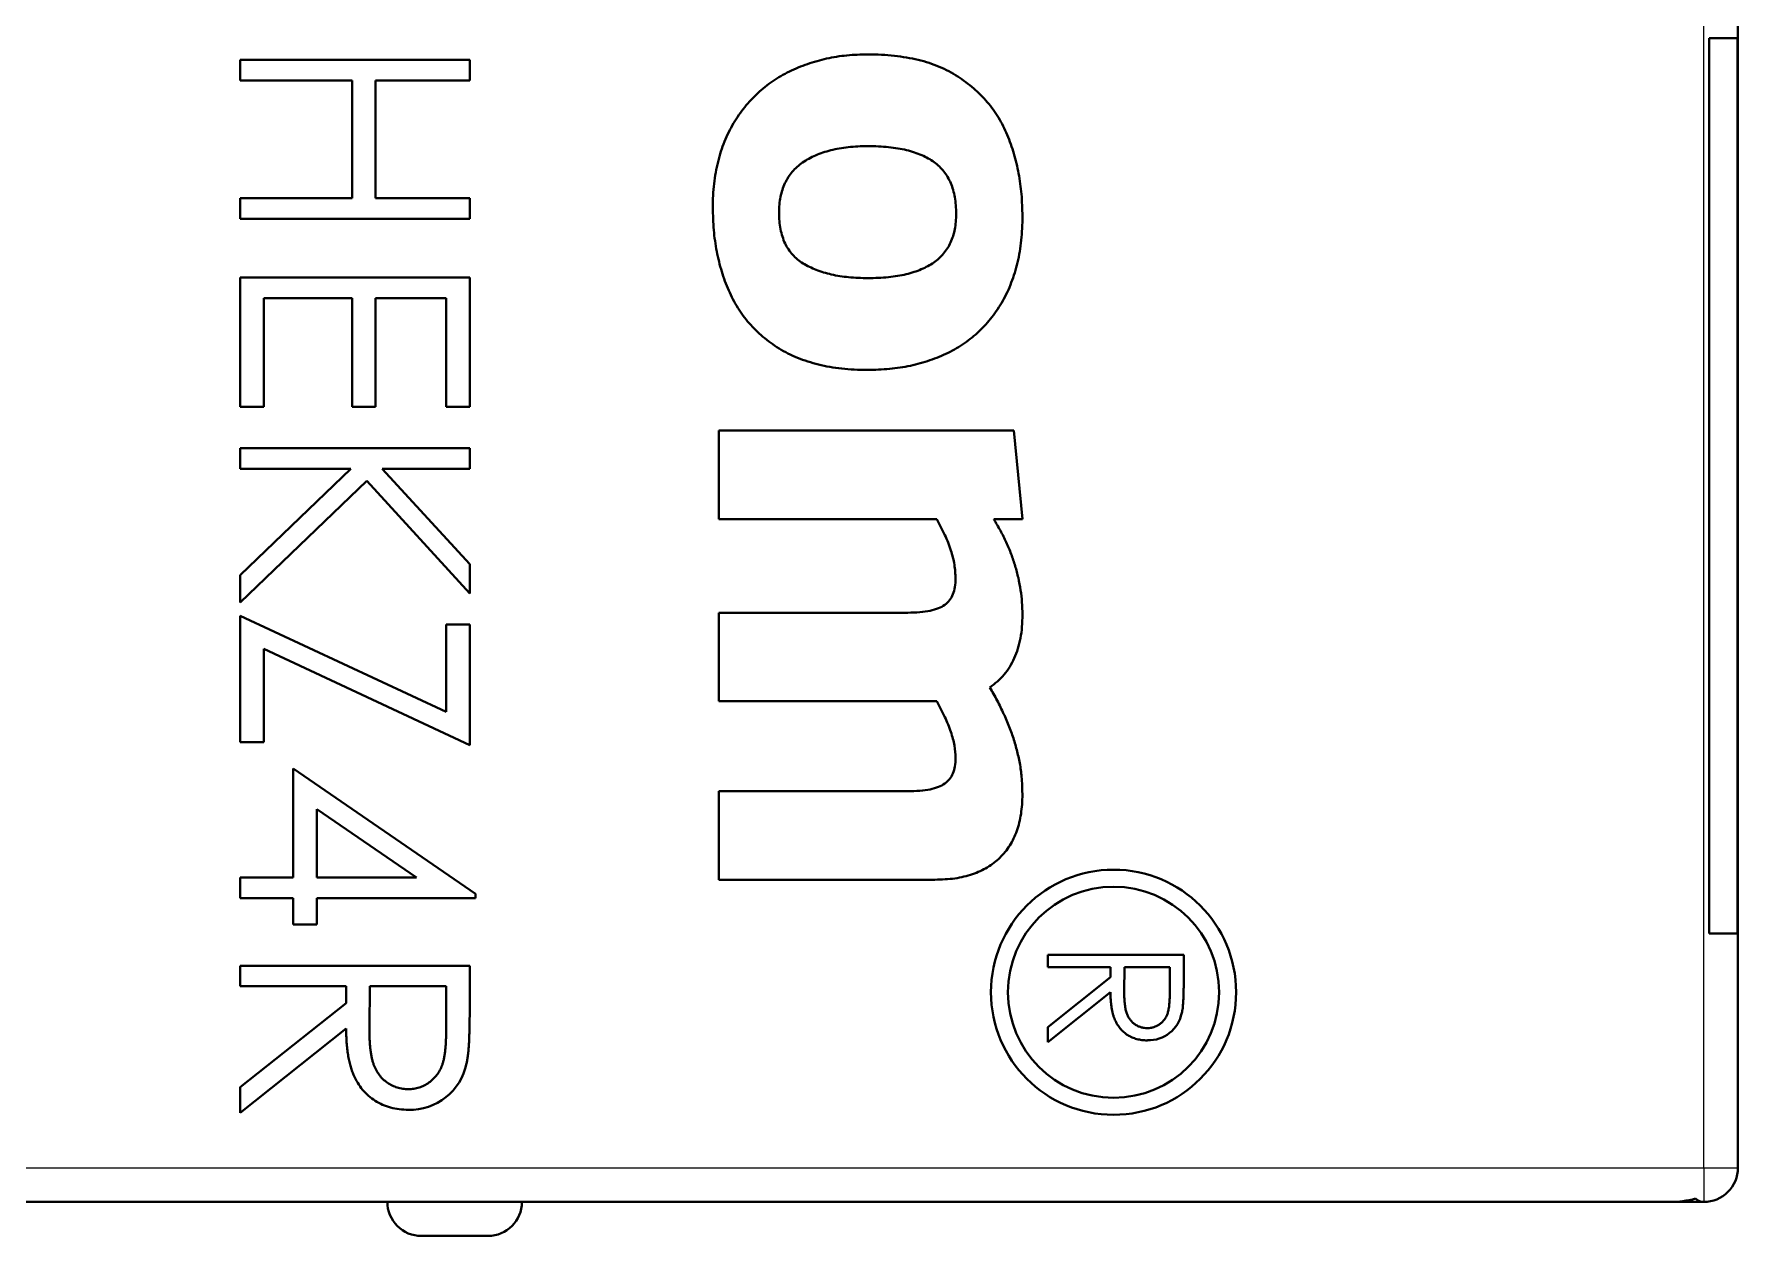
# Model space of a CAD drawing. Header units: inches. Extents: x 7.25 to 10.75, y 3.17 to 5.42.
# Drawn here: x 7.7281 to 8.1228, y 4.6525 to 4.9309 of the extents above; entities that cross this region are included whole.
import ezdxf

# ---------------------------------------------------------------- set-up
doc = ezdxf.new("R2010")
doc.units = ezdxf.units.IN
doc.header["$LTSCALE"] = 0.5
doc.header["$MEASUREMENT"] = 0
doc.layers.add('TANGENT_LINES', color=7, linetype='Continuous', lineweight=15)
doc.layers.add('Visible', color=7, linetype='Continuous', lineweight=40)

msp = doc.modelspace()

# ---------------------------------------------------------------- linework, layer by layer
at = {"layer": 'TANGENT_LINES'}
for p, q in [((8.11492009126068, 4.668198158092433), (8.114920091260672, 5.278434378564874)), ((7.290116941654381, 4.668198158092421), (8.11492009126068, 4.668198158092433)), ((8.11492009126068, 4.668198158092433), (8.11492009126068, 4.660324142344401)), ((8.11492009126068, 4.668198158092433), (8.122794107008712, 4.668198158092433))]:
    msp.add_line(p, q, dxfattribs=at)
at = {"layer": 'Visible'}
for p, q in [((8.122794107008703, 5.278434378564874), (8.122794107008712, 4.668198158092433)), ((8.11614445766637, 4.722538043095796), (8.116144457666367, 4.929995440609677)), ((8.116144457666367, 4.929995440609677), (8.122698333408158, 4.929995440609677)), ((8.12269833340816, 4.929995440609677), (8.122698333408161, 4.722538043095796)), ((7.775882750827758, 4.920166662029436), (7.775882750827758, 4.924936498492186)), ((7.775882750827758, 4.924936498492186), (7.829032357126971, 4.924936498492187)), ((7.829032357126971, 4.924936498492187), (7.829032357126971, 4.920166662029437)), ((7.801776148768401, 4.920166662029437), (7.775882750827758, 4.920166662029436)), ((7.801776148768401, 4.892910453670866), (7.801776148768401, 4.920166662029437)), ((7.829032357126971, 4.920166662029437), (7.807227390440113, 4.920166662029437)), ((7.807227390440113, 4.920166662029437), (7.807227390440115, 4.892910453670866)), ((7.775882750827758, 4.892910453670865), (7.801776148768401, 4.892910453670866)), ((7.775882750827758, 4.888140617208116), (7.775882750827758, 4.892910453670865)), ((7.807227390440115, 4.892910453670866), (7.829032357126971, 4.892910453670866)), ((7.829032357126971, 4.892910453670866), (7.829032357126971, 4.888140617208117)), ((7.829032357126971, 4.888140617208117), (7.775882750827758, 4.888140617208116)), ((7.775882750827758, 4.844530683834403), (7.775882750827758, 4.87451251302883)), ((7.775882750827758, 4.87451251302883), (7.829032357126971, 4.874512513028831)), ((7.829032357126971, 4.874512513028831), (7.829032357126971, 4.844530683834403)), ((7.801776148768401, 4.869742676566081), (7.781333992499473, 4.86974267656608)), ((7.781333992499473, 4.86974267656608), (7.781333992499473, 4.844530683834403)), ((7.801776148768401, 4.844530683834403), (7.801776148768401, 4.869742676566081)), ((7.823581115455257, 4.869742676566081), (7.807227390440115, 4.869742676566081)), ((7.807227390440115, 4.869742676566081), (7.807227390440115, 4.844530683834403)), ((7.823581115455257, 4.844530683834403), (7.823581115455257, 4.869742676566081)), ((7.781333992499473, 4.844530683834403), (7.775882750827758, 4.844530683834403)), ((7.807227390440115, 4.844530683834403), (7.801776148768401, 4.844530683834403)), ((7.829032357126971, 4.844530683834403), (7.823581115455257, 4.844530683834403)), ((7.886758312045613, 4.818538252299404), (7.886758312045613, 4.839036178339899)), ((7.886758312045613, 4.839036178339899), (7.955084732180596, 4.839036178339899)), ((7.955084732180596, 4.839036178339899), (7.95706202408161, 4.818538252299405)), ((7.775882750827758, 4.830221174446153), (7.775882750827758, 4.834991010908903)), ((7.775882750827758, 4.834991010908903), (7.829032357126971, 4.834991010908904)), ((7.829032357126971, 4.834991010908904), (7.829032357126971, 4.830221174446153)), ((7.77588275082776, 4.805573470403148), (7.801531268771431, 4.830221174446153)), ((7.801531268771431, 4.830221174446153), (7.775882750827758, 4.830221174446153)), ((7.805183174813223, 4.827378437090005), (7.77588275082776, 4.799217237438279)), ((7.829032357126971, 4.801261453065172), (7.805183174813223, 4.827378437090005)), ((7.829032357126971, 4.830221174446153), (7.808792493029456, 4.830221174446153)), ((7.808792493029456, 4.830221174446153), (7.829032357126971, 4.808064858198425)), ((7.937201225431441, 4.818538252299405), (7.886758312045613, 4.818538252299404)), ((7.95706202408161, 4.818538252299405), (7.950405141348201, 4.818538252299405)), ((7.829032357126971, 4.808064858198425), (7.829032357126971, 4.801261453065172)), ((7.77588275082776, 4.799217237438279), (7.77588275082776, 4.805573470403148)), ((7.77588275082776, 4.796150913997939), (7.823581115455259, 4.773856187317141)), ((7.77588275082776, 4.766850490012477), (7.77588275082776, 4.796150913997939)), ((7.886758312045613, 4.796853951118301), (7.930544342698033, 4.796853951118302)), ((7.886758312045613, 4.776356025077806), (7.886758312045613, 4.796853951118301)), ((7.823581115455259, 4.773856187317141), (7.823581115455259, 4.794106698371047)), ((7.823581115455259, 4.794106698371047), (7.829032357126973, 4.794106698371047)), ((7.829032357126973, 4.794106698371047), (7.829032357126973, 4.766169084803513)), ((7.829032357126973, 4.766169084803513), (7.781333992499475, 4.788463811484312)), ((7.781333992499475, 4.788463811484312), (7.781333992499475, 4.766850490012477)), ((7.937201225431441, 4.776356025077807), (7.886758312045613, 4.776356025077806)), ((7.781333992499475, 4.766850490012477), (7.77588275082776, 4.766850490012477)), ((7.788148044589118, 4.73550585040012), (7.788148044589118, 4.760717843131799)), ((7.788148044589118, 4.760717843131799), (7.830395167544902, 4.731704886968867)), ((7.886758312045615, 4.734986684526625), (7.886758312045615, 4.75548461056712)), ((7.886758312045615, 4.75548461056712), (7.930544342698033, 4.75548461056712)), ((7.793599286260831, 4.75134852150854), (7.793599286260831, 4.73550585040012)), ((7.816681887714497, 4.735505850400121), (7.793599286260831, 4.75134852150854)), ((7.77588275082776, 4.730736013937371), (7.77588275082776, 4.73550585040012)), ((7.77588275082776, 4.73550585040012), (7.788148044589118, 4.73550585040012)), ((7.793599286260831, 4.73550585040012), (7.816681887714497, 4.735505850400121)), ((7.936805767051238, 4.734986684526626), (7.886758312045615, 4.734986684526625)), ((7.788148044589118, 4.730736013937371), (7.77588275082776, 4.730736013937371)), ((7.788148044589118, 4.724603367056693), (7.788148044589118, 4.730736013937371)), ((7.830395167544902, 4.730736013937372), (7.793599286260832, 4.730736013937371)), ((7.793599286260832, 4.730736013937371), (7.793599286260832, 4.724603367056693)), ((7.830395167544902, 4.731704886968867), (7.830395167544902, 4.730736013937372)), ((7.793599286260832, 4.724603367056693), (7.788148044589118, 4.724603367056693)), ((8.122698333408161, 4.722538043095796), (8.11614445766637, 4.722538043095796)), ((7.962923339421172, 4.714716651004007), (7.962923339421172, 4.717543220759711)), ((7.962923339421172, 4.717543220759711), (7.994419402413298, 4.717543220759711)), ((7.994419402413298, 4.717543220759711), (7.994419402413298, 4.711240222576792)), ((7.77588275082776, 4.715063694131192), (7.829032357126973, 4.715063694131193)), ((7.77588275082776, 4.710293857668443), (7.77588275082776, 4.715063694131192)), ((7.829032357126973, 4.715063694131193), (7.829032357126973, 4.704427384697516)), ((7.977459983879076, 4.714716651004007), (7.962923339421172, 4.714716651004007)), ((7.962923339421172, 4.700848793140087), (7.977459983879076, 4.712420063077499)), ((7.977459983879076, 4.712420063077499), (7.977459983879076, 4.714716651004007)), ((7.980690349314166, 4.714716651004008), (7.980646184161733, 4.708949943957773)), ((7.991189036978207, 4.714716651004008), (7.980690349314166, 4.714716651004008)), ((7.991189036978207, 4.708811139192984), (7.991189036978207, 4.714716651004008)), ((7.800413338350475, 4.710293857668443), (7.77588275082776, 4.710293857668443)), ((7.800413338350475, 4.706418365542459), (7.800413338350475, 4.710293857668443)), ((7.805864580022188, 4.710293857668443), (7.805790051327458, 4.700562539527922)), ((7.823581115455259, 4.710293857668443), (7.805864580022188, 4.710293857668443)), ((7.823581115455259, 4.700328306487341), (7.823581115455259, 4.710293857668443)), ((7.977459983879076, 4.708924706727812), (7.962923339421172, 4.6973534367904)), ((7.775882750827762, 4.686891847523076), (7.800413338350475, 4.706418365542459)), ((7.800413338350475, 4.700519951702362), (7.775882750827762, 4.680993433682979)), ((7.962923339421172, 4.6973534367904), (7.962923339421172, 4.700848793140087)), ((7.775882750827762, 4.680993433682979), (7.775882750827762, 4.686891847523076)), ((8.107029747885482, 4.660324142344401), (7.401711742966052, 4.660324142344392)), ((8.107029747885482, 4.660324142344401), (8.11492009126068, 4.660324142344401)), ((7.833269586240441, 4.652450126596361), (7.81783043880062, 4.652450126596361))]:
    msp.add_line(p, q, dxfattribs=at)
for radius in [0.02839681293151669, 0.02445980505750095]:
    msp.add_circle((7.978168351811679, 4.708913214927839), radius, dxfattribs=at)
for centre, radius, start, end in [((7.98629872625645, 4.705584960998095), 0.007801454423775945, 267.7887566174199, 349.1043947114667), ((7.815237316302703, 4.694977168828709), 0.01329988436583417, 268.1974036176088, 348.7858506449443), ((8.11492009126068, 4.668198158092433), 0.007874015748031496, 269.9999999999612, 4.436484152918059e-10), ((7.81783043880062, 4.660324142344392), 0.007874015748031496, 179.9999999995563, 269.9999999999612), ((7.833269586240441, 4.660324142344392), 0.007874015748031496, 270, 0)]:
    msp.add_arc(centre, radius, start, end, dxfattribs=at)
at = {"layer": 'Visible', "extrusion": (0, 0, -1)}
for centre, major_axis, ratio, start_param, end_param in [((8.107029747885482, 4.668198158092433), (-0.01367588937926723, 0), 0.5757589528304142, 4.264225657929469, 4.71238898038469), ((8.11492009126068, 4.668198158092433), (0, 0.007874015748031482), 0.5757589528303965, 3.141592653589793, 3.589755976045089)]:
    msp.add_ellipse(centre, major_axis=major_axis, ratio=ratio, start_param=start_param, end_param=end_param, dxfattribs=at)
at = {"layer": 'Visible'}
for points, knots in [([(7.885352237804891, 4.890731376596367), (7.885360000601246, 4.891669464514753), (7.885375250674514, 4.893512345460542), (7.885640888532954, 4.896223902576412), (7.885992772434333, 4.898832555433868), (7.886538927848818, 4.901329259097543), (7.887171871332953, 4.903727718625078), (7.888032145458061, 4.905998390286084), (7.888986134487755, 4.908180941376387), (7.890107590235377, 4.91024335666702), (7.891368647576261, 4.912180602408392), (7.89272703816367, 4.914000130776715), (7.894179616937802, 4.91570345481501), (7.895743687730677, 4.917269042852143), (7.897425490789486, 4.918699234313023), (7.899202568352358, 4.920023438532285), (7.901094823174949, 4.921205623106023), (7.903747880950485, 4.922619386574429), (7.907272855094808, 4.92406233647412), (7.911730591389228, 4.925316620304974), (7.916427663748149, 4.926086145434668), (7.919637002025087, 4.926170022751603), (7.921273040673283, 4.926212781264534)], [0, 0, 0, 0, 0.0493474761902003, 0.0969434973111207, 0.143274281414592, 0.187798367707418, 0.2313714361353595, 0.273685360459469, 0.3154409172357925, 0.356659379666031, 0.397069844000943, 0.4369995664482685, 0.476087064692798, 0.5147868961204041, 0.553330954493212, 0.592182111104393, 0.631320881625565, 0.67063385556627, 0.7502977465412329, 0.831193080323418, 0.913946545723051, 1, 1, 1, 1]), ([(7.921273040673283, 4.926212781264534), (7.922320750468726, 4.926195086493065), (7.924367746669626, 4.926160514772795), (7.927360648002015, 4.925915112618187), (7.930200069263677, 4.925522923976621), (7.932890658684146, 4.924982137931763), (7.935416865504623, 4.924258279718607), (7.937786422822903, 4.923370067739031), (7.940016113336601, 4.922347154328526), (7.942080465060567, 4.921131829977853), (7.943988931616349, 4.919781609907435), (7.945781895943281, 4.918354365928515), (7.947433957724797, 4.916811124228965), (7.948946971878486, 4.915166366693263), (7.950324122618737, 4.913424910472827), (7.951527598388616, 4.911558978162081), (7.952633255132602, 4.909616374280492), (7.953891309852647, 4.906857808116647), (7.955176792684277, 4.903214109956185), (7.956266633211072, 4.898603570967773), (7.956942715654311, 4.893746614411228), (7.957021721204782, 4.890426033357077), (7.957062024081608, 4.888732114785344)], [0, 0, 0, 0, 0.05326641960719, 0.104070954615298, 0.152569036608828, 0.198939296439375, 0.243487288939522, 0.2860212909240455, 0.3275007918299465, 0.3680524189102675, 0.4076159095951505, 0.446286236139797, 0.484485824563368, 0.522432330302956, 0.5598249233232709, 0.5972101001211759, 0.635220490448713, 0.673371050311809, 0.751216470415423, 0.8312329237782039, 0.913907331263044, 1, 1, 1, 1]), ([(7.921273040673283, 4.904945908373645), (7.920489065809178, 4.90493272568972), (7.918970352028378, 4.904907188233533), (7.916755654446442, 4.904725168654219), (7.914669267468089, 4.904450486837312), (7.912705901580456, 4.904037644570217), (7.910884369968826, 4.903478452994284), (7.90917195742364, 4.902847469441861), (7.907589992336449, 4.902086501727649), (7.906158708406325, 4.901179788534559), (7.904866668404626, 4.900166614559749), (7.90374474407596, 4.899021829395062), (7.902783762507232, 4.897756521712318), (7.902010550247251, 4.896357364586769), (7.901417621887134, 4.894833892560031), (7.901006803884567, 4.893187050083731), (7.900731895328338, 4.891421602228915), (7.900702427527873, 4.890197878952242), (7.900687234992745, 4.88956697136577)], [0, 0, 0, 0, 0.0806077536638433, 0.156153101245909, 0.2283593294135355, 0.2968907955024595, 0.362167467555176, 0.4241282286832615, 0.484414378081251, 0.542286463306339, 0.5980323321801171, 0.652880876234029, 0.7066486834494891, 0.760920378042628, 0.8167170867526651, 0.874250117997982, 0.935167896153239, 1, 1, 1, 1]), ([(7.941727026893757, 4.889259392625614), (7.941709655914265, 4.889926548587018), (7.941676128883016, 4.891214199566769), (7.941434357470101, 4.893069112917595), (7.941033997248649, 4.894782713053197), (7.940499163586809, 4.896370459570782), (7.939766913699641, 4.897808531501607), (7.938876552574829, 4.899098044111385), (7.937834512243702, 4.900258371746586), (7.936614221234292, 4.901267638395387), (7.935242155776443, 4.902152197254021), (7.93371028715557, 4.902895731280958), (7.932032925330468, 4.903530530279709), (7.930198644608762, 4.904064311642027), (7.928189315942666, 4.904447826847433), (7.926024847249595, 4.904727588197044), (7.923700002909408, 4.904907049972634), (7.922100912277221, 4.90493265321611), (7.921273040673283, 4.904945908373645)], [0, 0, 0, 0, 0.0676905091042552, 0.1306467384093418, 0.1894107518986345, 0.246050057943127, 0.30022244969703, 0.352580458504792, 0.4046688105388, 0.457952101110403, 0.512783117160539, 0.569946512939884, 0.630396721385143, 0.694603686343632, 0.7635391455194059, 0.83774100941561, 0.915996249315204, 1, 1, 1, 1]), ([(7.921141221213217, 4.853096920747098), (7.92013031745566, 4.853117324917662), (7.918150098583146, 4.853157293829961), (7.915242775118967, 4.85336655798012), (7.912470396315651, 4.853767368762487), (7.909833813401333, 4.854309198733905), (7.907337354766417, 4.855014643891018), (7.90497945818948, 4.855872122171013), (7.902755943958788, 4.856876923972724), (7.900683464207786, 4.858051104832603), (7.898750565715536, 4.859351240714951), (7.896941927308045, 4.860750425260052), (7.895289635380626, 4.862286573148376), (7.893744426789281, 4.86390054377468), (7.892358598962225, 4.865650582135704), (7.891101943146772, 4.867500514373626), (7.889978782702853, 4.869461957950183), (7.888659847396561, 4.872232891243077), (7.887318640971758, 4.87592149286633), (7.886190724222194, 4.880609112444355), (7.885457967065394, 4.885574722150374), (7.885388029098994, 4.888985754476378), (7.885352237804891, 4.890731376596367)], [0, 0, 0, 0, 0.0513353806567547, 0.1005588206039678, 0.1478862423233166, 0.1934650100005405, 0.237135162313477, 0.2794824234084755, 0.320749890085029, 0.360875817664531, 0.400271489704742, 0.438949931430525, 0.476844720818585, 0.514721262606325, 0.552293599655615, 0.590040329825689, 0.6281824198879431, 0.6669340740294081, 0.7457517359897871, 0.8269183962570511, 0.9114241533997051, 1, 1, 1, 1]), ([(7.900687234992745, 4.88956697136577), (7.900702575096179, 4.888892333434842), (7.900732050225566, 4.887596055324011), (7.900999811802807, 4.885724263933501), (7.901441705714955, 4.884011174380781), (7.902016373383727, 4.882428611839758), (7.902828063096774, 4.881036594636081), (7.903783364859548, 4.879777023153611), (7.904925383196483, 4.87868049868097), (7.906720747265183, 4.877424132079152), (7.909339333211578, 4.876177196539575), (7.912893510777904, 4.875105455337759), (7.91693054077367, 4.874479733964199), (7.919776828061647, 4.87440374099142), (7.921273040673285, 4.874363793637987)], [0, 0, 0, 0, 0.0691930471016125, 0.132950473531686, 0.193454744629328, 0.2505306010522725, 0.305051589139625, 0.3581030211858995, 0.4123072505304545, 0.466724586455452, 0.58232125299631, 0.7080548386872421, 0.846532697486875, 1, 1, 1, 1]), ([(7.957062024081608, 4.888732114785344), (7.957052364935254, 4.887779539796154), (7.957033464997965, 4.885915647594759), (7.95679689383943, 4.883174157603452), (7.956463549847774, 4.880544380321854), (7.955946608111846, 4.878030910637575), (7.955320431986276, 4.87562545995999), (7.954519926134314, 4.873340182381778), (7.953606277063695, 4.871150764428575), (7.952515108948063, 4.869094383744332), (7.95134940253798, 4.867128616350458), (7.950007324010448, 4.865332312475941), (7.948604018749013, 4.863619942728469), (7.947073121433009, 4.862050048516603), (7.945427774823266, 4.860602884883361), (7.943675044867822, 4.859295308169351), (7.941818202716705, 4.858091280921618), (7.939168922966322, 4.856695015091371), (7.935623149570738, 4.855229827861604), (7.931071340323639, 4.853984907725749), (7.926205428990828, 4.853221357628938), (7.922857737170395, 4.853139098695302), (7.921141221213217, 4.853096920747098)], [0, 0, 0, 0, 0.0497816882550996, 0.0974072399169337, 0.143753894048134, 0.18827636873307, 0.231456937091526, 0.273589569067186, 0.314759816519026, 0.3553420410326095, 0.39519542426769, 0.4340940856917345, 0.472425323985964, 0.51086919197384, 0.5485759254349339, 0.586859339333379, 0.625089118882002, 0.664138201058417, 0.743267341221305, 0.8250945003046379, 0.910317885477831, 1, 1, 1, 1]), ([(7.921273040673285, 4.874363793637987), (7.922086040286308, 4.87438025689305), (7.923669519349916, 4.874412322369213), (7.925967680947533, 4.874549925775464), (7.928108590865154, 4.874843182029429), (7.930102492138346, 4.875227641489616), (7.931934002995925, 4.875758973273432), (7.933632204679407, 4.876369629483404), (7.935165637108076, 4.877110968931701), (7.936541612747549, 4.877975443002935), (7.937768032902337, 4.878945783873602), (7.938830767837342, 4.880055175703276), (7.939736234954232, 4.881286758246201), (7.940466809645011, 4.882650140804221), (7.941041466866711, 4.884124241946688), (7.941430204469032, 4.885728015392663), (7.941676442285791, 4.887450256876923), (7.941709801901094, 4.888643348511601), (7.941727026893757, 4.889259392625614)], [0, 0, 0, 0, 0.0845829967314521, 0.1647422733248635, 0.23929077960471, 0.3092042255852815, 0.3757500347838355, 0.4374455292520955, 0.496723654886181, 0.5525175128839019, 0.606169540953662, 0.658965785157071, 0.711833416482865, 0.764662620575578, 0.8194066414438751, 0.875939181015527, 0.9359421061269291, 1, 1, 1, 1]), ([(7.941573237523679, 4.804763118722351), (7.941522796519015, 4.805830416955022), (7.941418037784105, 4.808047042364628), (7.940492412377443, 4.811419081912693), (7.939141607380385, 4.814980187058994), (7.937868562002528, 4.817314561747894), (7.937201225431441, 4.818538252299405)], [0, 0, 0, 0, 0.2188635940143275, 0.454548306067989, 0.714071572424255, 1, 1, 1, 1]), ([(7.950405141348201, 4.818538252299405), (7.950936278403862, 4.817651086978733), (7.951985708574952, 4.815898209742365), (7.953346982300181, 4.813191271690127), (7.954502708560932, 4.810456647938697), (7.955414731822204, 4.807689298150794), (7.956151016383764, 4.804902787384374), (7.956678103206684, 4.802098889844602), (7.956994084483592, 4.799263234529141), (7.957039299949827, 4.797367367156446), (7.95706202408161, 4.796414552918077)], [0, 0, 0, 0, 0.132476629784751, 0.261749713711692, 0.387943891725524, 0.51259306328796, 0.634834103829634, 0.757057129333182, 0.87790315418919, 1, 1, 1, 1]), ([(7.930544342698033, 4.796853951118302), (7.931475593537108, 4.796869979840504), (7.933206797917819, 4.796899777391205), (7.935579244408757, 4.797235518561556), (7.937522405093221, 4.797793812659721), (7.939072276531929, 4.798584200615941), (7.940244988713587, 4.79970301128424), (7.941039397153498, 4.801133892425215), (7.94150136786431, 4.802860392425617), (7.941548225900711, 4.804100943985967), (7.941573237523679, 4.804763118722351)], [0, 0, 0, 0, 0.1782157113882805, 0.3313047433844125, 0.457283270325779, 0.563932477408124, 0.661119314546689, 0.762862454617171, 0.873422035311037, 1, 1, 1, 1]), ([(7.95706202408161, 4.796414552918077), (7.957043925414181, 4.795468701164898), (7.957008854527277, 4.793635866786693), (7.956654857570619, 4.790991922663358), (7.95606646760071, 4.788550499573825), (7.955231124700784, 4.786322803144603), (7.954170240919282, 4.784293072169459), (7.952866098259914, 4.782477381715901), (7.951312871174176, 4.78086616131673), (7.950111539548388, 4.779986334785669), (7.949504375037739, 4.779541662029438)], [0, 0, 0, 0, 0.1469892554489692, 0.284830006084881, 0.413793355454122, 0.536661598392775, 0.653804326096819, 0.7688251319054681, 0.883162007352737, 1, 1, 1, 1]), ([(7.949504375037739, 4.779541662029438), (7.95008722348855, 4.778530033832241), (7.951232642273814, 4.776541973403906), (7.952730524510791, 4.773487141602098), (7.954025568241914, 4.770445137990239), (7.955120285896106, 4.767390020255259), (7.955972431931471, 4.764305345529134), (7.95663376068693, 4.761176814006917), (7.956972607364158, 4.757982046515369), (7.957032134378984, 4.75583678311911), (7.95706202408161, 4.754759603536749)], [0, 0, 0, 0, 0.1334984811429826, 0.262352362595795, 0.38882692797461, 0.511480372810935, 0.633203741594738, 0.754592387793945, 0.876775938243638, 1, 1, 1, 1]), ([(7.941573237523679, 4.763152109161047), (7.941520117569331, 4.764124236350215), (7.941407310951444, 4.766188665465548), (7.940474559484731, 4.769373146302271), (7.939126905564512, 4.772836104637056), (7.93786704018722, 4.775138992753293), (7.937201225431441, 4.776356025077807)], [0, 0, 0, 0, 0.207274460328214, 0.440172269158265, 0.704141751485716, 1, 1, 1, 1]), ([(7.930544342698033, 4.75548461056712), (7.931475015234525, 4.75550399891726), (7.933204104306251, 4.755540020378117), (7.935582311346124, 4.755836028215239), (7.937515599234475, 4.756409201108746), (7.939071586553405, 4.757167858906925), (7.94022924668181, 4.758260643663376), (7.941046565166346, 4.759632963978293), (7.941498157916618, 4.761308516565268), (7.941547180097604, 4.762512264605951), (7.941573237523679, 4.763152109161047)], [0, 0, 0, 0, 0.18044337360914, 0.3352443025215555, 0.462797536894274, 0.570115152997174, 0.667538993143045, 0.766878409358492, 0.876085712785376, 1, 1, 1, 1]), ([(7.95706202408161, 4.754759603536749), (7.957044825596334, 4.753982630932803), (7.957011477020998, 4.752476048870365), (7.956763517121209, 4.750287198680009), (7.956377313625925, 4.748232833626033), (7.955811226689775, 4.746314966268061), (7.955054852817272, 4.744544785435579), (7.954150718505995, 4.742909566249951), (7.953097685270642, 4.741400780774869), (7.951858173663526, 4.740054917260316), (7.950458570553971, 4.738872993381308), (7.948954535888662, 4.737800300800579), (7.947269414164865, 4.736952397337228), (7.94546959170721, 4.736210520991116), (7.943494214926249, 4.735683515464761), (7.941392478546602, 4.735246768507747), (7.939138270551531, 4.735048625493681), (7.937596896144811, 4.73500769341305), (7.936805767051238, 4.734986684526626)], [0, 0, 0, 0, 0.0721796623284784, 0.1399593550460814, 0.204416166512665, 0.2662029111697805, 0.3253517139917125, 0.382917639699371, 0.439555119952141, 0.495901634776834, 0.552363075596154, 0.609557812602352, 0.667079483127683, 0.7272257803950061, 0.7901302389432381, 0.856721114930482, 0.926460375896538, 1, 1, 1, 1]), ([(7.9859964769136, 4.697757232469786), (7.985576813430038, 4.697770451800347), (7.984757941278064, 4.697796246138161), (7.983569541895308, 4.698036742009297), (7.982460976634203, 4.698430681444426), (7.981433641309879, 4.698973523190292), (7.980507561261643, 4.699664812060605), (7.979694148840462, 4.700495631328127), (7.97901347471141, 4.701466444479889), (7.978541458471126, 4.702370195354483), (7.978239160080802, 4.703168523360752), (7.978026459438651, 4.703825741023636), (7.977862122293299, 4.704542654206951), (7.977714899510213, 4.705312394000929), (7.977603748154429, 4.706138163679148), (7.977522338980352, 4.707017984056104), (7.977471458902075, 4.707952482608456), (7.977463881805214, 4.708594453986212), (7.977459983879076, 4.708924706727812)], [0, 0, 0, 0, 0.0787802355821335, 0.153720644208582, 0.226713530308783, 0.2991911660659355, 0.371189996837665, 0.4430064143534075, 0.516689173294882, 0.593217216623412, 0.633872917807844, 0.6769891422899781, 0.722899506325827, 0.771958610506146, 0.824211323334836, 0.879378650627203, 0.937948119330418, 1, 1, 1, 1]), ([(7.980646184161733, 4.708949943957773), (7.980646065046734, 4.708680697263313), (7.980645834167944, 4.708158820483836), (7.980681773661697, 4.707403808876984), (7.98072265841529, 4.706700815745902), (7.980785194708085, 4.706052530012157), (7.980865789279296, 4.705458662067715), (7.980966603535661, 4.704919508742887), (7.981084057417746, 4.704434189940667), (7.98126584932605, 4.703868173846874), (7.981553867488167, 4.703236124070884), (7.981972904596779, 4.70254922679415), (7.982499960787262, 4.701964278872885), (7.983102646555851, 4.701470079887014), (7.983765289964964, 4.701072964643141), (7.984479947955659, 4.700792991150817), (7.985228578758878, 4.70061533137766), (7.985743117412149, 4.700594377087901), (7.986002786221091, 4.70058380222549)], [0, 0, 0, 0, 0.0716681496796049, 0.1389132862742034, 0.2011845700265605, 0.2591244282905465, 0.312255041426237, 0.360681509623111, 0.4050861433286475, 0.445101658590715, 0.518777780488262, 0.5894615790332, 0.6584622419857179, 0.727283218368368, 0.796322486904727, 0.8631748932078891, 0.9309493809878581, 1, 1, 1, 1]), ([(7.986002786221091, 4.70058380222549), (7.986256073723721, 4.700594619963069), (7.986757997131402, 4.700616056771648), (7.987492808472574, 4.700791073811258), (7.988186324334267, 4.701087041247536), (7.988835723524295, 4.701485891532574), (7.989425201462241, 4.701971823185779), (7.989929562794591, 4.702541612276395), (7.99034575595255, 4.703179679274371), (7.990611712132635, 4.703776045513758), (7.99077477042956, 4.704309086796029), (7.990889516560593, 4.704771895885261), (7.990981705257377, 4.705294833817494), (7.991055568572339, 4.705880439744261), (7.991119055134757, 4.70652621369958), (7.991161815797597, 4.707235420908503), (7.99118713740935, 4.708003355938976), (7.991188389052819, 4.708535611787717), (7.991189036978207, 4.708811139192984)], [0, 0, 0, 0, 0.06881429582431679, 0.136364824552213, 0.2040193535112545, 0.2730637386246125, 0.342913319561487, 0.4109654441389615, 0.479168766513447, 0.549308006509781, 0.587651576417648, 0.6306466687627901, 0.678878785696648, 0.731934299229583, 0.7911114229480449, 0.855283189513076, 0.9250859386773831, 1, 1, 1, 1]), ([(7.994419402413298, 4.711240222576792), (7.994418002314418, 4.710819604997368), (7.994415313969474, 4.710011972651729), (7.99440032397705, 4.708854957845343), (7.994357360146156, 4.707803645386399), (7.99432038751644, 4.706858584965097), (7.994252968471912, 4.706019793919191), (7.994188530702555, 4.705284700189176), (7.994104178299596, 4.704656689413012), (7.99402583928528, 4.704276524271932), (7.993990369503949, 4.704104395805139)], [0, 0, 0, 0, 0.176257754817802, 0.3384344138804765, 0.484822050787836, 0.617157578266332, 0.734698360612478, 0.8373851838323589, 0.9263724209295859, 1, 1, 1, 1]), ([(7.829032357126973, 4.704427384697516), (7.829029994460114, 4.703717592532238), (7.829025457878023, 4.702354712948972), (7.829000162265807, 4.700402250463196), (7.82892766080117, 4.698628160688727), (7.828865269488526, 4.697033371227781), (7.828751499850885, 4.695617911337815), (7.828642761115097, 4.694377440668414), (7.8285004164351, 4.693317672483637), (7.828368219348445, 4.692676143808065), (7.828308364092448, 4.692385677020352)], [0, 0, 0, 0, 0.1762577548178005, 0.3384344138804735, 0.484822050787835, 0.617157578266332, 0.734698360612476, 0.8373851838323609, 0.9263724209295859, 1, 1, 1, 1]), ([(7.814818670346236, 4.681674838891944), (7.814110488217722, 4.681697146512264), (7.812728641461266, 4.681740674457326), (7.810723217502867, 4.682146511239869), (7.808852513624748, 4.682811284036649), (7.807118885264952, 4.683727329482798), (7.805556125183555, 4.68489387945145), (7.80418349172281, 4.686295886965393), (7.803034854130036, 4.687934134158994), (7.802238326724559, 4.68945921375987), (7.801728198190887, 4.690806392270448), (7.801369265857257, 4.691915447076566), (7.801091946924478, 4.693125238073409), (7.800843508478017, 4.694424173975748), (7.800655940565132, 4.695817660307743), (7.800518562583877, 4.697302357193855), (7.800432702451786, 4.698879323500949), (7.800419916100831, 4.699962650200913), (7.800413338350475, 4.700519951702362)], [0, 0, 0, 0, 0.07878023558214091, 0.1537206442085845, 0.2267135303087805, 0.2991911660659375, 0.371189996837669, 0.4430064143534105, 0.516689173294881, 0.593217216623412, 0.633872917807846, 0.6769891422899791, 0.722899506325827, 0.771958610506145, 0.824211323334836, 0.879378650627202, 0.937948119330419, 1, 1, 1, 1]), ([(7.805790051327458, 4.700562539527922), (7.805789850320899, 4.700108185731021), (7.805789460712937, 4.699227518665653), (7.805850108608649, 4.697953436579091), (7.805919101630337, 4.696767135670389), (7.806024631624428, 4.695673153494694), (7.806160634963344, 4.69467100133845), (7.806330759020963, 4.693761180102801), (7.806528962446983, 4.692942204624055), (7.806835736292241, 4.69198705246578), (7.807321766940815, 4.690920468468796), (7.808028892061598, 4.689761329314307), (7.808918299383038, 4.688774229697174), (7.809935331617531, 4.687940268908515), (7.811053542370409, 4.687270136934481), (7.812259527729712, 4.686797681666183), (7.813522842210141, 4.686497880798981), (7.814391126187536, 4.686462520435014), (7.814829317302625, 4.686444675354694)], [0, 0, 0, 0, 0.07166814967960529, 0.1389132862742052, 0.201184570026559, 0.259124428290544, 0.3122550414262345, 0.3606815096231105, 0.4050861433286445, 0.445101658590711, 0.51877778048826, 0.589461579033197, 0.6584622419857179, 0.727283218368366, 0.796322486904718, 0.8631748932078811, 0.9309493809878571, 1, 1, 1, 1]), ([(7.814829317302625, 4.686444675354694), (7.815256739963312, 4.686462930286859), (7.816103735713774, 4.686499104901335), (7.817343729852, 4.686794446155678), (7.81851403786861, 4.687293891204398), (7.819609899001779, 4.687966951060399), (7.820604643022065, 4.688786960725183), (7.821455752770406, 4.689748479815597), (7.822158078724462, 4.690825217874681), (7.822606879778354, 4.691831585903647), (7.822882040654417, 4.692731093067479), (7.823075674750536, 4.693512083405559), (7.823231243176355, 4.694394541166202), (7.823355887520355, 4.69538275116762), (7.823463021094437, 4.696472494717222), (7.823535179712978, 4.697669281882279), (7.823577909932812, 4.698965172246201), (7.823580022081167, 4.699863353990953), (7.823581115455259, 4.700328306487341)], [0, 0, 0, 0, 0.06881429582430969, 0.1363648245522142, 0.204019353511248, 0.273063738624611, 0.342913319561491, 0.4109654441389575, 0.479168766513448, 0.549308006509783, 0.587651576417649, 0.6306466687627911, 0.678878785696649, 0.731934299229583, 0.7911114229480479, 0.855283189513077, 0.9250859386773861, 1, 1, 1, 1])]:
    msp.add_open_spline(points, degree=3, knots=knots, dxfattribs=at)

doc.saveas('drawing.dxf')
